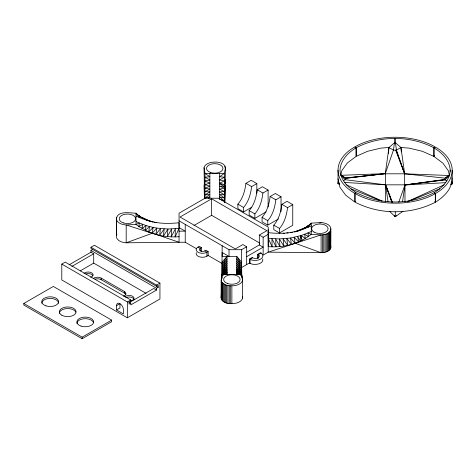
<?xml version="1.0" encoding="UTF-8"?>
<svg xmlns="http://www.w3.org/2000/svg" width="476" height="476" viewBox="0 0 476 476"><rect width="100%" height="100%" fill="white"/><g stroke="black" fill="none" stroke-linecap="round" stroke-linejoin="round"><path stroke-width="0.71" d="M116.447 217.877L116.447 236.637A10.722 6.194 0 0 0 126.188 242.802L179.059 242.242L179.059 213.2L205.007 198.218L218.252 198.218L268.22 227.07L268.22 252.155L263.139 255.088L263.139 237.256L268.22 234.323M208.244 198.26L209.862 196.921L205.007 197.998L205.013 173.371L204.043 167.695A10.722 6.194 0 0 1 214.718 162.066C218.692 161.929 224.672 162.982 225.398 167.695L224.862 202.246M209.862 198.064L209.862 173.371M219.573 173.371L219.573 199.206L224.422 200.931L219.573 196.921L224.422 198.004L219.573 194.47L224.428 194.892L219.573 191.858L224.428 191.614L219.573 189.097L224.428 188.187L219.573 186.193L224.428 186.378L224.422 202.294M222.173 245.735L221.828 278.43M227.022 274.545L227.028 256.451L222.173 261.99L222.173 274.95L227.022 272.48L222.173 275.223L227.022 273.551L222.173 275.027L224.25 274.652M179.059 220.846L229.027 249.698L229.027 256.451L222.173 252.494L222.173 256.451L236.739 256.451L241.594 261.99L241.588 275.223L241.588 274.545L236.733 274.158L238.119 274.408M236.733 274.545L236.739 256.451L241.594 264.46L236.739 258.986L241.594 266.703L236.739 261.354L241.588 268.702L236.739 263.549L241.588 270.451L236.739 265.566L241.588 271.939L236.739 267.393L241.588 273.153L236.739 269.029L241.588 274.099L242.558 280.221L242.558 298.053A10.722 6.194 0 0 1 231.877 303.682C227.897 303.819 221.935 302.766 221.197 298.053L221.197 280.221L222.173 274.093L227.028 269.029L222.173 273.153L227.028 267.393L222.173 271.933L227.028 265.56L222.173 270.451L227.028 263.549L222.173 268.702L227.028 261.354L222.173 266.703L227.028 258.986L222.173 264.46L227.028 256.451M322.442 234.858L321.092 234.912L268.22 252.155L322.442 252.691L322.442 234.858C325.876 234.579 331.01 232.972 330.85 228.754A10.722 6.194 0 0 0 321.116 222.578L311.28 223.137C299.701 233.639 283.006 234.216 268.238 232.669L268.22 229.866L268.232 233.329M322.442 252.691L323.769 252.53L323.769 234.698M323.769 252.53L325.043 252.262L325.043 234.43M325.043 252.262L326.244 251.899L326.244 234.067M326.244 251.899L327.345 251.447L327.345 233.615M327.345 251.447L328.321 250.906L328.321 233.073M328.321 250.906L329.166 250.293L329.166 232.461M329.166 250.293L329.856 249.62L329.856 231.788M329.856 249.62L330.374 248.9L330.374 231.068M330.374 248.9L330.719 248.145L330.719 230.307M330.719 248.145L330.85 228.754M343.327 180.791L345.243 179.708L345.243 177.959L340.626 174.603M449.606 174.793L444.989 178.149L444.989 179.898L446.904 180.981M330.844 247.514L330.85 246.586A10.722 6.194 0 0 0 330.528 245.075M268.232 238.173L268.238 236.096M268.238 232.669L268.22 246.616C283.393 247.865 299.231 243.873 311.262 234.347L321.092 234.912L321.092 252.744L295.072 243.23L290.479 238.018L279.364 238.946L268.226 238.274L272.135 246.83L271.921 238.672L276.062 246.806L275.64 238.898L279.971 246.55L279.364 238.946L283.851 246.062L283.089 238.815L287.671 245.342L286.802 238.506L291.419 244.396L290.479 238.018L301.225 235.525L311.268 231.544M221.572 286.427L221.197 298.053L221.584 288.617M221.995 278.448L222.054 276.996M224.672 202.544L225.398 185.527M388.47 153.391L388.963 147.5L394.491 142.752L395.413 142.752L400.941 147.5L409.092 148.125L422.272 151.273L433.588 156.289L434.511 155.753M338.222 181.636L338.031 183.688L339.412 184.236M256.832 193.208L256.832 183.605L251.126 180.309L245.931 183.308C244.985 190.721 242.921 198.427 237.875 204.15L237.875 208.649L243.581 211.939L251.786 207.203M256.832 183.605L251.637 186.604C250.697 194.012 248.627 201.723 243.581 207.447L243.581 211.939M268.113 207.036L268.113 190.043L262.407 186.753L257.213 189.751C256.267 197.159 254.202 204.87 249.156 210.588L249.156 215.087L254.862 218.383L266.221 211.826M268.113 190.043L262.919 193.042C261.978 200.455 259.908 208.167 254.862 213.885L254.862 218.383M281.036 211.57L281.036 196.796L275.324 193.5L270.136 196.499C269.19 203.906 267.119 211.618 262.074 217.342L262.074 221.834L267.786 225.13L278.508 218.936M281.036 196.796L275.842 199.795C274.896 207.203 272.825 214.914 267.786 220.632L267.786 225.13M281.851 204.323C280.911 211.731 278.841 219.442 273.795 225.166L273.795 229.664L279.501 232.954L292.752 225.309L292.752 204.62L287.046 201.324L281.851 204.323L287.558 207.619L292.752 204.62M287.558 207.619C286.617 215.027 284.547 222.738 279.501 228.456L279.501 232.954M434.701 201.544L435.623 202.074L435.623 193.411A56.59 32.671 0 0 0 435.623 147.209L434.243 148.006L434.243 156.663L442.924 163.197L448.386 170.807L449.457 175.513L404.659 173.811L385.245 173.811L388.963 147.5L380.812 148.125L367.633 151.273L356.316 156.289L356.316 147.625L354.935 146.828A56.59 32.671 0 0 1 434.969 146.828L433.588 147.625C409.836 135.392 380.068 135.392 356.316 147.625M402.541 201.538L404.987 184.831L385.572 184.831L344.445 182.451M179.059 231.146L185.229 231.146L179.059 227.587L179.065 222.762C164.327 224.214 147.524 223.863 136.023 213.2C130.959 213.23 117.328 210.124 116.447 218.805A10.722 6.194 0 0 0 126.188 224.97L126.188 242.802L152.207 233.305L153.171 227.433L146.067 225.594L136.017 221.608M225.398 167.695L224.428 173.371L224.428 186.378L219.573 183.909L224.428 184.629L219.573 183.159L224.428 180.963L219.573 180.005L224.428 177.203L219.573 176.739L224.428 173.371L205.013 173.371L209.862 176.733L205.013 177.203L209.862 179.999L205.013 180.963L209.862 183.159L205.013 184.629L209.862 186.193L205.007 188.187L209.862 189.097L205.007 191.614L209.862 191.858L205.007 194.892L209.862 194.47L205.007 197.998M116.447 235.709L116.572 217.246M340.929 174.65L341.845 170.616L347.307 163.012L355.988 156.479L355.988 147.816L354.608 147.019A56.59 32.671 0 0 0 354.608 193.226L354.608 201.883L355.53 201.354M385.245 173.811L393.438 150.136L394.491 142.752L394.491 138.421M398.781 202.169L404.987 184.831M116.572 235.079L116.917 234.323M152.207 233.305L156.806 228.093L167.921 229.027L179.059 228.367L175.144 236.917L171.223 236.893L163.435 236.144L155.86 234.472L126.188 224.97L136.017 224.41L139.272 223.095L138.921 226.564L148.667 231.925L179.059 242.242L185.229 242.242L196.707 248.871M389.588 211.404L395.282 216.741L396.276 215.658M449.148 175.906L444.989 179.898L404.659 185.021L404.659 173.811L400.941 147.5L396.466 150.136L395.651 150.136L393.438 150.136L388.963 147.5M355.988 147.816C347.944 152.79 340.572 160.162 339.989 170.122C340.572 180.077 347.944 187.455 355.988 192.429L354.608 193.226M435.623 202.074C444.078 196.808 452.73 188.419 451.908 177.697M222.173 274.093L227.028 270.469L222.173 274.753L227.028 271.707L222.173 274.95M394.283 215.658L395.282 216.741L402.993 211.249M257.671 258.248L257.671 254.285L258.176 254.577A3.909 2.255 0 0 1 258.176 257.766A3.909 2.255 0 0 1 252.649 257.766L250.084 259.474L250.084 263.436A7.866 4.54 0 0 0 259.039 263.775A7.866 4.54 0 0 0 262.71 259.045M447.541 176.644L444.989 178.149L404.659 173.811L395.651 150.136M90.964 247.246L156.509 285.094L156.509 286.296L158.228 285.303L158.228 287.284L90.964 248.448L90.964 247.246L94.391 245.265L159.942 283.113L159.942 298.976L127.342 317.801L61.791 279.953L61.791 264.091L65.224 262.109L130.769 299.957L130.769 301.153L129.055 302.147L129.055 304.128L130.769 303.135L130.769 304.92L156.509 290.057L156.509 288.277L90.964 250.43L90.964 252.215L69.079 264.846M90.964 250.43L92.677 249.442M71.828 266.429L93.707 253.797L93.707 263.115L146.096 293.359M23.8 303.474L53.312 286.433L111.658 320.116L111.658 321.705L82.146 338.739L23.8 305.057L23.8 303.474L82.146 337.157L111.658 320.116M80.194 270.915L93.707 263.115M246.032 252.643L259.331 244.961L259.331 235.055L266.881 230.693L211.63 198.795L180.053 217.026L235.311 248.924L242.861 244.563L246.675 246.764L246.675 264.596M193.946 225.517L211.63 215.307L259.819 243.129M222.173 263.573L208.149 255.475L208.149 251.512L206.899 252.232A6.289 3.629 0 0 1 198.01 252.232A6.289 3.629 0 0 1 198.01 247.098L199.254 246.378L201.479 247.663L201.479 251.625M201.479 247.663L200.354 248.305L198.01 247.098M200.354 250.947L200.354 248.305A3.148 1.815 0 0 0 200.354 250.876A3.148 1.815 0 0 0 204.805 250.876L205.924 250.227L208.149 251.512M116.519 305.657L119.952 303.676A4.855 2.802 60 0 1 123.385 309.62L123.385 313.934L116.519 309.971L116.519 305.657A4.855 2.802 60 0 1 119.952 303.676L119.952 307.99L116.519 309.971M61.791 264.091L127.342 301.939L130.769 299.957M156.509 285.094L159.942 283.113M196.38 252.691A6.289 3.629 0 0 0 199.313 256.772A6.289 3.629 0 0 0 206.899 256.195L208.149 255.475M129.311 302.593L153.766 288.474L156.509 290.057M156.509 288.277L158.228 287.284M229.027 249.698L241.594 249.698L246.675 246.764M355.263 193.601L356.643 192.804C380.395 205.037 410.163 205.037 433.916 192.804L435.296 193.601L435.296 202.264C410.693 214.932 379.866 214.932 355.263 202.264L355.263 193.601A56.59 32.671 0 0 0 435.296 193.601M246.675 256.671L263.139 247.163L259.331 244.961M241.891 276.978L241.594 267.53L249.382 263.032L249.382 259.069L252.143 257.474L252.649 257.766M257.671 254.285L260.431 252.691L261.134 253.095A7.866 4.54 0 0 1 260.539 259.134A7.866 4.54 0 0 1 250.084 259.474L249.382 259.069M339.132 183.105L338.031 183.688L338.031 170.122M261.134 253.095L258.176 254.577L258.176 258.539M222.173 275.134L227.028 272.736L222.173 275.223L222.173 274.545L227.022 274.158L225.636 274.408M311.28 225.939L301.231 229.92L305.295 227.266L304.676 228.754L308.383 225.291L308.026 227.427L311.28 223.137L311.262 234.347L308.014 233.032L308.359 236.501L304.664 234.359L305.277 238.476L301.225 235.525L302.022 240.267L300.35 235.775L300.344 241.046L297.702 236.53L298.613 241.85L294.12 237.357L295.072 243.23M407.331 201.634L444.108 184.866M339.049 183.236L338.031 183.688L339.495 183.926M408.795 201.205L439.8 188.829M450.82 184.426L452.2 183.873L452.2 170.307M296.274 231.562L302.04 229.057L297.714 230.919L298.63 230.64L294.126 231.752L295.096 232.02M296.465 231.526L303.307 229.039M319.741 223.077L321.116 222.578M152.213 222.096L153.171 221.828L148.673 220.715L142.009 217.336L142.627 218.823L146.067 219.989L145.263 219.121L146.935 220.239L146.935 219.906L151.029 221.637M450.736 184.117L452.2 183.873L451.968 181.719M445.786 182.641L404.659 185.021L444.989 179.428M404.659 185.021L444.989 179.666M345.243 178.435L385.572 173.621L385.572 201.925M345.243 178.185L385.572 173.621L340.774 175.323M385.572 173.621L345.243 177.959L342.054 176.078M290.491 232.413L292.46 232.246M179.059 236.703L175.144 236.917L175.364 228.76L171.223 236.893L171.646 228.986L167.314 236.631L167.921 229.027L163.435 236.144L164.196 228.891L159.609 235.418L160.489 228.581L155.86 234.472L156.806 228.093L153.171 227.433L148.667 231.925L149.583 226.6L145.263 230.33L146.067 225.594L142.009 228.545L142.621 224.428L138.921 226.564L136.017 224.41L136.023 213.2L139.272 217.49L142.627 218.823L138.921 215.354L139.272 217.49L136.023 216.003M231.877 285.85L229.176 285.773L225.451 284.88L222.03 282.5L221.197 280.221L222.173 274.545L241.588 274.545L242.558 280.221A10.722 6.194 0 0 1 231.877 285.85L231.877 303.682M286.808 232.901L288.135 232.984M154.182 222.262L156.812 222.488M392.462 202.336L385.572 184.831L345.243 179.708L341.084 175.715M239.505 274.658L240.892 274.902M283.101 233.204L284.41 233.472M240.892 274.819L236.733 273.551L240.892 274.985M146.049 219.858L150.838 221.596M351.121 188.912L381.437 201.015M346.123 184.676L382.228 201.14M240.981 274.836L236.733 272.736L240.981 274.914M451.105 183.296L452.2 183.873L451.45 182.26M435.623 193.411L434.243 192.613C442.293 187.639 449.659 180.267 450.248 170.307C449.659 160.352 442.293 152.98 434.243 148.006M270.136 196.499L275.842 199.795M257.213 189.751L262.919 193.042M245.931 183.308L251.637 186.604M262.074 217.342L267.786 220.632M237.875 204.15L243.581 207.447M249.156 210.588L254.862 213.885M273.795 225.166L279.501 228.456M259.331 235.055L263.139 237.256M249.382 263.032L250.084 263.436M90.964 252.215L93.707 253.797M93.153 278.68A5.075 2.927 0 0 1 101.138 278.073L124.504 291.568L124.504 293.151A5.075 2.927 0 0 1 125.813 294.465M95.01 279.198A5.075 2.927 0 0 1 101.138 279.662L124.504 293.151M128.841 302.022L130.769 303.135M204.805 250.876L206.899 252.232L206.899 256.195M240.981 274.706L236.733 271.707L241.588 274.759L236.733 270.469L241.588 274.099L241.707 277.002M354.608 201.883L345.612 195.118L339.959 187.241L338.031 178.78M388.017 201.538L385.572 184.831L392.081 202.175M396.074 150.136L404.659 173.811L396.466 150.136L395.413 142.752L395.413 138.421M385.572 184.831L391.778 202.169M400.941 147.5L401.31 151.915M204.555 198.754L204.043 167.695M242.51 296.602L242.558 298.053M204.454 198.611L204.043 185.527A10.722 6.194 0 0 1 204.246 184.771M450.183 170.045L450.183 171.485M433.588 147.625L433.588 156.289M404.987 185.575L404.987 201.925M395.282 211.832L395.282 216.741M241.594 249.698L241.594 267.53M230.271 285.85L230.271 303.682M229.176 285.773L229.176 303.605M227.867 285.576L227.867 303.408M226.618 285.279L226.618 303.111M225.451 284.88L225.451 302.712M225.303 179.547L225.303 184.004M225.023 166.148L225.023 167.635M224.386 284.392L224.386 302.23M223.452 283.827L223.452 301.659M222.667 283.196L222.667 301.028M222.03 282.5L222.03 300.332M221.572 281.768L221.572 299.6M221.292 281.001L221.292 298.833M211.63 198.795L211.63 215.307M185.229 224.41L185.229 242.242M127.342 301.939L127.342 317.801M101.138 278.073L101.138 279.662M82.146 337.157L82.146 338.739M84.044 273.42A4.855 2.802 0 0 1 91.678 272.837A4.855 2.802 0 0 1 90.672 277.246M124.974 296.822A4.855 2.802 0 0 1 133.024 296.512A4.855 2.802 0 0 1 130.43 300.927M125.747 297.821A4.855 2.802 0 0 1 131.031 297.214A4.855 2.802 0 0 1 134.03 299.803M85.823 273.98A4.855 2.802 0 0 1 92.933 275.681M124.504 291.568A5.075 2.927 0 0 1 123.451 296.173M41.775 303.248A8.413 4.855 0 0 1 50.182 298.392A8.413 4.855 0 0 1 58.596 303.248M59.357 313.381A8.372 4.831 0 0 1 66.634 308.585A8.372 4.831 0 0 1 75.815 312.131M76.904 323.507A8.372 4.831 0 0 1 84.181 318.718A8.372 4.831 0 0 1 93.361 322.258M314.047 232.104A8.217 4.742 0 0 0 327.791 229.979A8.217 4.742 0 0 0 317.73 224.166A8.217 4.742 0 0 0 314.047 232.104M210.618 172.526A8.217 4.742 0 0 0 222.946 168.415A8.217 4.742 0 0 0 210.618 164.309A8.217 4.742 0 0 0 210.618 172.526M123.332 222.905A8.217 4.742 0 0 0 135.654 218.799A8.217 4.742 0 0 0 123.332 214.688A8.217 4.742 0 0 0 123.332 222.905M227.76 283.607A8.217 4.742 0 0 0 240.088 279.501A8.217 4.742 0 0 0 227.76 275.39A8.217 4.742 0 0 0 227.76 283.607M81.087 326.114A8.372 4.831 0 0 0 93.647 321.925A8.372 4.831 0 0 0 81.087 317.736A8.372 4.831 0 0 0 81.087 326.114M61.809 315.213A8.372 4.831 0 0 0 75.815 313.047A8.372 4.831 0 0 0 65.563 307.127A8.372 4.831 0 0 0 61.809 315.213M45.976 305.872A8.413 4.855 0 0 0 58.596 301.665A8.413 4.855 0 0 0 45.976 297.458A8.413 4.855 0 0 0 45.976 305.872"/></g></svg>
